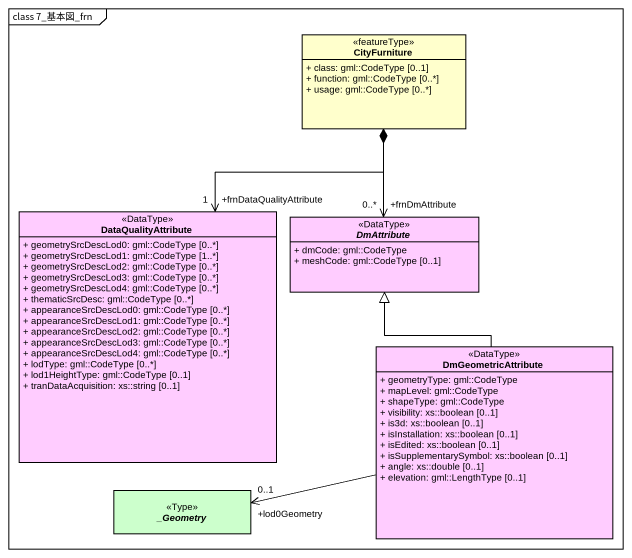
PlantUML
@startuml
mainframe class 7_基本図_frn
hide circle
hide empty members
skinparam classAttributeIconSize 0
class CityFurniture <<featureType>> #FFFFCC {
  + class: gml::CodeType [0..1]
  + function: gml::CodeType [0..*]
  + usage: gml::CodeType [0..*]
}
class DataQualityAttribute <<DataType>> #FFCCFF {
  + geometrySrcDescLod0: gml::CodeType [0..*]
  + geometrySrcDescLod1: gml::CodeType [1..*]
  + geometrySrcDescLod2: gml::CodeType [0..*]
  + geometrySrcDescLod3: gml::CodeType [0..*]
  + geometrySrcDescLod4: gml::CodeType [0..*]
  + thematicSrcDesc: gml::CodeType [0..*]
  + appearanceSrcDescLod0: gml::CodeType [0..*]
  + appearanceSrcDescLod1: gml::CodeType [0..*]
  + appearanceSrcDescLod2: gml::CodeType [0..*]
  + appearanceSrcDescLod3: gml::CodeType [0..*]
  + appearanceSrcDescLod4: gml::CodeType [0..*]
  + lodType: gml::CodeType [0..*]
  + lod1HeightType: gml::CodeType [0..1]
  + tranDataAcquisition: xs::string [0..1]
}
abstract class DmAttribute <<DataType>> #FFCCFF {
  + dmCode: gml::CodeType
  + meshCode: gml::CodeType [0..1]
}
class DmGeometricAttribute <<DataType>> #FFCCFF {
  + geometryType: gml::CodeType
  + mapLevel: gml::CodeType
  + shapeType: gml::CodeType
  + visibility: xs::boolean [0..1]
  + is3d: xs::boolean [0..1]
  + isInstallation: xs::boolean [0..1]
  + isEdited: xs::boolean [0..1]
  + isSupplementarySymbol: xs::boolean [0..1]
  + angle: xs::double [0..1]
  + elevation: gml::LengthType [0..1]
}
abstract class "_Geometry" as Geometry <<Type>> #CCFFCC
DataQualityAttribute "+frnDataQualityAttribute\n1" <-up-* CityFurniture
DmAttribute "+frnDmAttribute\n0..*" <-up-* CityFurniture
DmGeometricAttribute -up-|> DmAttribute
Geometry "+lod0Geometry\n0..1" <-right- DmGeometricAttribute
@enduml
